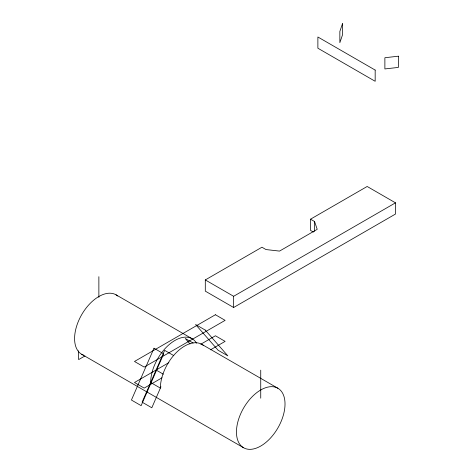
<?xml version="1.0" encoding="UTF-8"?>
<svg xmlns="http://www.w3.org/2000/svg" width="473" height="473" viewBox="0 0 473 473"><rect width="100%" height="100%" fill="white"/><g stroke="black" fill="none" stroke-linecap="round" stroke-linejoin="round"><path stroke-width="0.71" d="M160.95 386.79L151.815 407.767L142.107 402.162L164.663 350.345L173.768 355.601M310.513 219.188L367.166 186.48L395.493 202.834L395.493 214.044L233.627 307.497L205.3 291.143L205.3 279.933L261.953 247.219L265.997 249.561L279.525 251.092L317.217 229.334L314.557 221.524L310.513 219.188L310.513 230.398L313.404 232.072M84.957 355.95L78.636 359.598L78.636 350.836M205.3 279.933L233.627 296.287L395.493 202.834M168.891 362.625L134.48 382.497L144.194 388.102L162.038 377.803M200.759 344.232L215.416 335.771L225.124 341.376L210.467 349.837M116.039 294.815L192.115 338.739M201.829 344.35L277.905 388.268A34.34 19.825 -60 0 1 267.02 441.463A34.34 19.825 -60 0 1 237.286 424.293A34.34 19.825 -60 0 1 277.905 388.268M193.12 343.031L185.227 338.473L190.028 343.954M156.102 370.01L163.386 374.22M81.699 354.289L243.565 447.742M314.557 221.524L314.557 231.332M260.735 370.152L260.735 398.189M233.627 296.287L233.627 307.497M98.869 276.699L98.869 297.357M83.567 355.158A34.34 19.825 -60 0 1 81.699 314.64A34.34 19.825 -60 0 1 117.718 295.997M196.514 343.15A34.34 19.825 -60 0 0 169.21 344.551A34.34 19.825 -60 0 0 150.668 382.497L160.377 388.102A34.34 19.825 -60 0 1 176.541 352.35A34.34 19.825 -60 0 1 203.508 345.532M342.505 23.65L339.851 31.46L339.851 42.676L342.505 34.866L342.505 23.65M153.985 348.229L131.429 400.046L141.137 405.651L163.699 353.839L153.985 348.229M215.416 314.74L134.48 361.467L144.194 367.078L225.124 320.351L215.416 314.74M398.408 56.192L384.88 57.73L384.88 68.94L398.408 67.408L398.408 56.192M375.172 70.075L317.88 37L317.88 48.216L375.172 81.291L375.172 70.075M205.276 330.101L195.562 324.49L218.124 350.257L227.838 355.867L205.276 330.101"/></g></svg>
